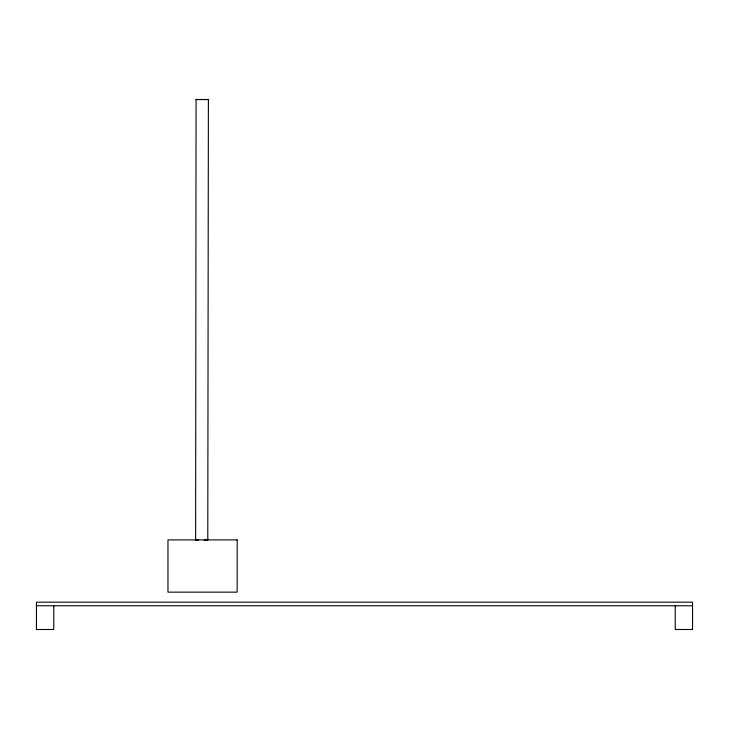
<?xml version="1.0" encoding="UTF-8"?>
<svg xmlns="http://www.w3.org/2000/svg" width="729" height="729" viewBox="0 0 729 729"><rect width="100%" height="100%" fill="white"/><g stroke="black" fill="none" stroke-linecap="round" stroke-linejoin="round"><path stroke-width="1.09" d="M195.627 540.016L196.065 99.518L201.66 99.518M204.093 540.016L207.783 540.007L208.394 99.508L195.983 99.527M208.485 99.518L203.446 99.518M198.616 540.016L195.846 540.016M36.45 605.772L692.55 605.772M675.245 605.772L675.245 629.491L692.55 629.491L692.55 602.172L36.45 602.172L36.45 629.491L53.755 629.491L53.755 605.772M237.162 539.907L167.962 539.907L167.962 592.148L237.162 592.148L237.162 539.907"/></g></svg>
